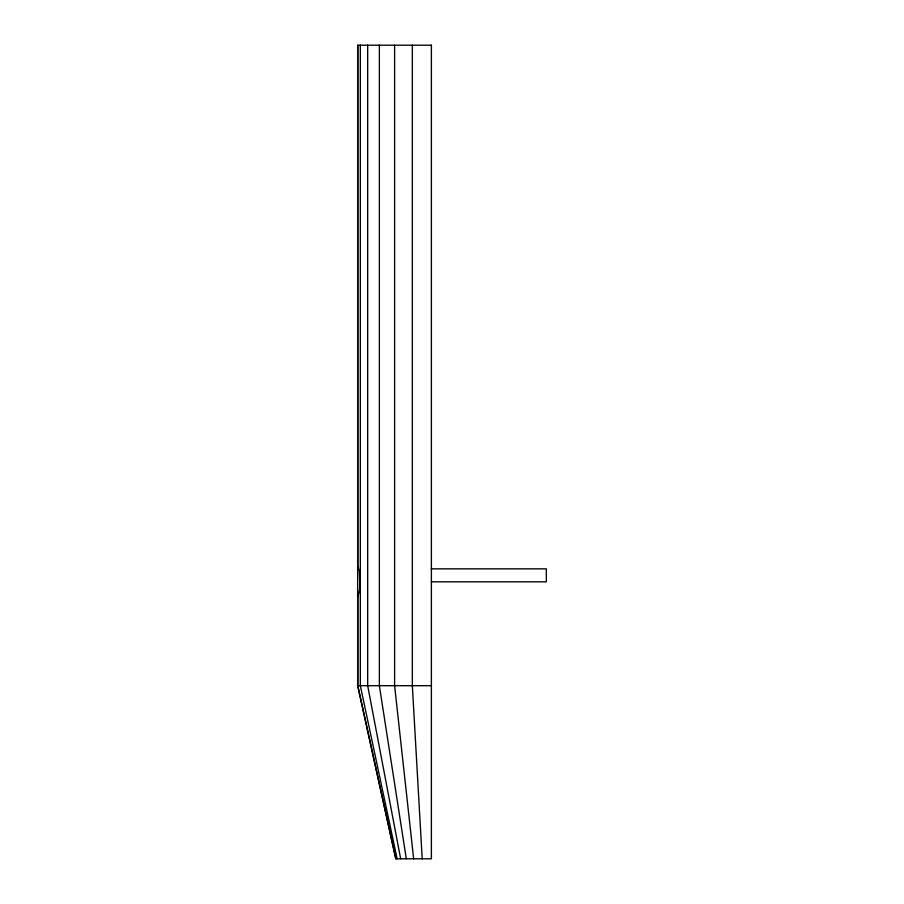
<?xml version="1.0" encoding="UTF-8"?>
<svg xmlns="http://www.w3.org/2000/svg" width="904" height="904" viewBox="0 0 904 904"><rect width="100%" height="100%" fill="white"/><g stroke="black" fill="none" stroke-linecap="round" stroke-linejoin="round"><path stroke-width="1.36" d="M359.826 584.018L359.272 570.808L357.814 566.254L357.814 45.2M431.231 568.842L546.344 568.842L546.344 581.826L431.231 581.826M359.803 577.803L359.6 589.623L357.814 597.408L357.814 685.695L431.389 685.695M357.814 685.695L395.907 858.8M397.116 858.8L360.323 685.695L360.323 45.2M400.653 858.8L367.679 685.695L367.679 45.2M406.291 858.8L379.364 685.695L379.364 45.2M413.648 858.8L394.607 685.695L394.607 45.2M422.202 858.8L412.348 685.695L412.348 45.2M360.165 571.418L360.165 592.583M431.389 45.2L357.656 45.2L357.656 685.695L395.737 858.8L431.389 858.8L431.389 45.2"/></g></svg>
